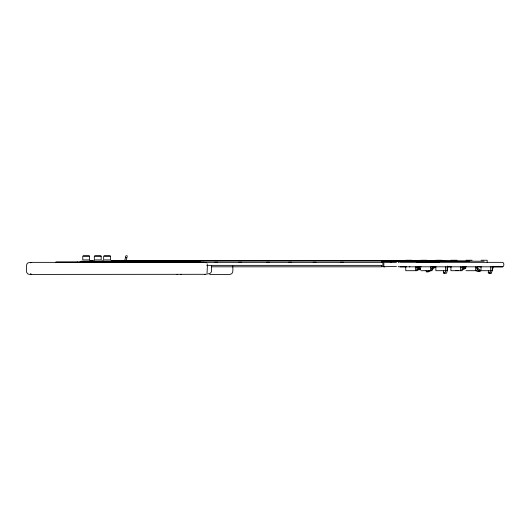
<?xml version="1.0" encoding="UTF-8"?>
<svg xmlns="http://www.w3.org/2000/svg" width="530" height="530" viewBox="0 0 530 530"><rect width="100%" height="100%" fill="white"/><g stroke="black" fill="none" stroke-linecap="round" stroke-linejoin="round"><path stroke-width="0.79" d="M423.901 261.529L423.914 261.071L423.907 261.529L382.892 260.939L382.892 260.488L382.885 260.939L408.849 261.529L408.862 261.098L408.842 261.529M382.879 260.939L382.892 260.488L382.885 260.939L438.959 261.529L438.966 261.098L438.959 261.529M454.011 261.502L454.018 261.071L454.011 261.529L382.892 260.939L110.922 260.939M469.07 261.502L469.07 261.098L469.07 261.529L382.892 260.939L382.899 260.508L382.892 260.919L382.885 260.548L111.764 260.773M484.122 261.237L382.892 260.714L111.751 260.714M469.07 261.098L382.892 260.833M396.46 266.477L383.826 266.723L383.852 262.343L396.46 262.589M382.892 260.939L381.448 260.945M124.305 261.946L125.597 257.216M125.636 261.992L126.928 257.573L125.517 257.229M207.044 272.97L207.429 265.212M125.252 256.348L126.71 255.599L127.591 256.348M478.245 271.579L478.875 270.452L480.551 270.452L479.922 271.579L478.245 271.579A20.471 19.795 -90 0 1 475.622 270.492M126.928 257.567L126.418 257.673M30.349 262.734L31.767 262.357L30.349 262.734M32.323 274.401L205.083 274.302M399.766 262.343L502.692 262.343C504.262 262.814 504.262 266.351 502.692 266.815L491.84 266.815M177 274.401L177.709 274.302M180.79 274.401L181.631 274.302M415.354 266.815L415.421 270.697M204.785 274.401L209.562 273.56L210.635 272.97L211.536 271.539L211.536 265.358L206.687 265.331M83.329 255.884L89.033 255.884M94.897 255.884L100.601 255.884M104.224 255.884L109.929 255.884M405.761 260.243L411.896 260.243M420.813 260.243L426.955 260.243M435.865 260.243L442.007 260.243M450.924 260.243L457.065 260.243M465.976 260.243L472.117 260.243M481.035 260.243L487.169 260.243L487.169 262.357M91.08 260.594L92.737 260.594M111.751 260.594L382.879 260.594M91.08 260.714L92.75 260.714M91.094 260.773L92.75 260.773M89.431 260.939L94.393 260.939M101.826 260.939L103.482 260.939M81.057 261.23L91.306 261.23M92.624 261.23L112.201 261.23M111.466 261.416L116.666 261.416M130.711 261.416L139.297 261.416M157.741 261.654L159.616 261.654M162.882 261.654L164.757 261.654M168.984 261.793L153.541 261.886M55.981 261.886L200.638 261.886M201.228 262.264L204.043 262.264M214.875 262.264L217.684 262.264M238.765 262.264L241.581 262.264M266.696 262.264L269.512 262.264M288.618 262.264L291.427 262.264M313.177 262.264L315.993 262.264M340.518 262.264L343.327 262.264M422.668 262.211L425.232 262.357M433.089 262.191L429.75 262.357M433.798 262.191L436.356 262.357M29.826 262.357L27.335 263.191L26.5 265.212L26.599 272.281L27.931 274.017L29.826 274.401M32.323 262.357L55.769 262.357M55.981 262.357L382.892 262.357M416.799 262.469L421.456 262.357M439.43 262.357L437.104 262.357M211.536 265.358L381.448 265.358L382.892 266.809L382.892 260.482L381.448 260.482L381.448 262.357M211.536 266.809L381.448 266.809L381.448 265.358M406.344 266.815L399.766 266.815L502.692 266.815M417.024 266.815L421.138 266.815M431.817 266.815L435.932 266.815M447.433 266.815L451.547 266.815M462.226 266.815L466.34 266.815M477.02 266.815L481.134 266.815M461.656 267.305A20.471 19.795 -90 0 1 463.763 267.087L465.439 267.087L465.764 268.339A20.471 19.795 90 0 1 461.809 269.922M416.812 267.835A20.471 19.795 90 0 1 418.905 268.187L420.582 268.187L420.582 269.492A20.471 19.795 90 0 1 417.077 269.942M462.153 269.24A20.471 19.795 -90 0 0 464.088 268.339L465.764 268.339M416.812 269.843A20.471 19.795 90 0 0 418.905 269.492L420.582 269.492M420.813 270.697L432.043 270.697L432.043 266.809M465.976 270.697L477.205 270.697L477.205 266.809M425.941 270.803L426.663 271.87L428.333 271.87A20.471 19.795 -90 0 0 430.857 270.552M488.481 270.697A20.471 19.795 -90 0 0 488.269 272.877L491.158 273.215A20.471 19.795 -90 0 0 493.218 266.259M443.544 270.863A20.471 19.795 -90 0 0 443.583 273.056L444.697 273.056M443.583 273.056L446.499 273.241A20.471 19.795 -90 0 0 447.751 266.08M488.269 272.877L491.158 273.215M209.648 274.401L229.974 274.401C234.068 274.083 232.637 268.584 232.776 266.007M423.907 261.303L382.892 260.714L454.011 261.303M382.892 260.714L438.959 261.303M382.872 260.714L408.849 261.303M206.534 262.449L204.785 262.357L205.355 262.734M125.815 257.447L125.484 257.255M30.349 274.017L31.767 274.401L30.349 274.017M207.044 263.781L207.329 264.47M463.763 267.087L464.088 268.339M80.169 261.555L80.282 262.125M492.264 266.809L492.264 270.697L481.035 270.697L481.035 266.809M490.694 266.809L490.694 270.697M475.642 266.809L475.642 270.697M462.153 266.809L462.153 270.697L450.924 270.697L450.924 266.809M460.583 266.809L460.583 270.697M447.095 266.809L447.095 270.697L435.865 270.697L435.865 266.809M445.531 266.809L445.531 270.697M430.479 266.809L430.479 270.697M429.532 262.357L426.014 262.357M418.905 268.187L418.905 269.492M416.991 266.809L416.991 270.697L405.761 270.697L405.761 266.809M383.826 266.365L383.826 266.802M197.286 261.886L197.286 262.357M180.909 261.886L180.909 262.357M168.957 261.793L168.957 262.357M161.352 261.886L161.352 262.357M127.107 261.886L127.107 262.357M102.489 261.886L102.489 262.357M85.39 261.886L85.39 262.357M77.221 261.886L77.221 262.357M398.812 266.822A0.815 0.563 -90 0 1 398.242 266.365M398.335 262.589A0.815 0.57 -90 0 1 398.812 262.343M390.935 262.39A0.768 0.53 -90 0 1 391.186 262.357M462.63 267.431A20.471 19.795 -90 0 1 465.439 267.087M458.331 270.545A20.471 19.795 90 0 1 457.628 270.591L455.952 270.591A20.471 19.795 -90 0 0 456.661 270.545M435.236 266.875A20.471 19.795 -90 0 1 431.46 270.168M433.56 266.875A20.471 19.795 -90 0 1 431.5 268.876M429.181 270.552A20.471 19.795 -90 0 1 426.663 271.87M445.624 270.439A20.471 19.795 90 0 1 444.822 273.241M479.922 271.579A20.471 19.795 90 0 1 478.59 271.088M476.51 267.517A20.471 19.795 90 0 1 480.551 270.452M476.656 268.644A20.471 19.795 90 0 1 478.875 270.452M490.594 270.525A20.471 19.795 -90 0 1 489.481 273.215M417.077 267.736A20.471 19.795 90 0 1 420.582 268.187M384.177 266.809L384.091 266.365L384.151 266.802M384.025 266.809L383.945 266.365L384.005 266.802M89.603 256.123L82.76 256.123L82.76 259.919L89.603 259.919L89.603 256.123M101.17 256.123L94.327 256.123L94.327 259.919L101.17 259.919L101.17 256.123M110.498 256.123L103.655 256.123L103.655 259.919L110.498 259.919L110.498 256.123M409.591 266.776A0.822 0.623 -90 0 0 409.869 266.809A0.822 0.643 -90 0 1 409.577 266.776"/></g></svg>
